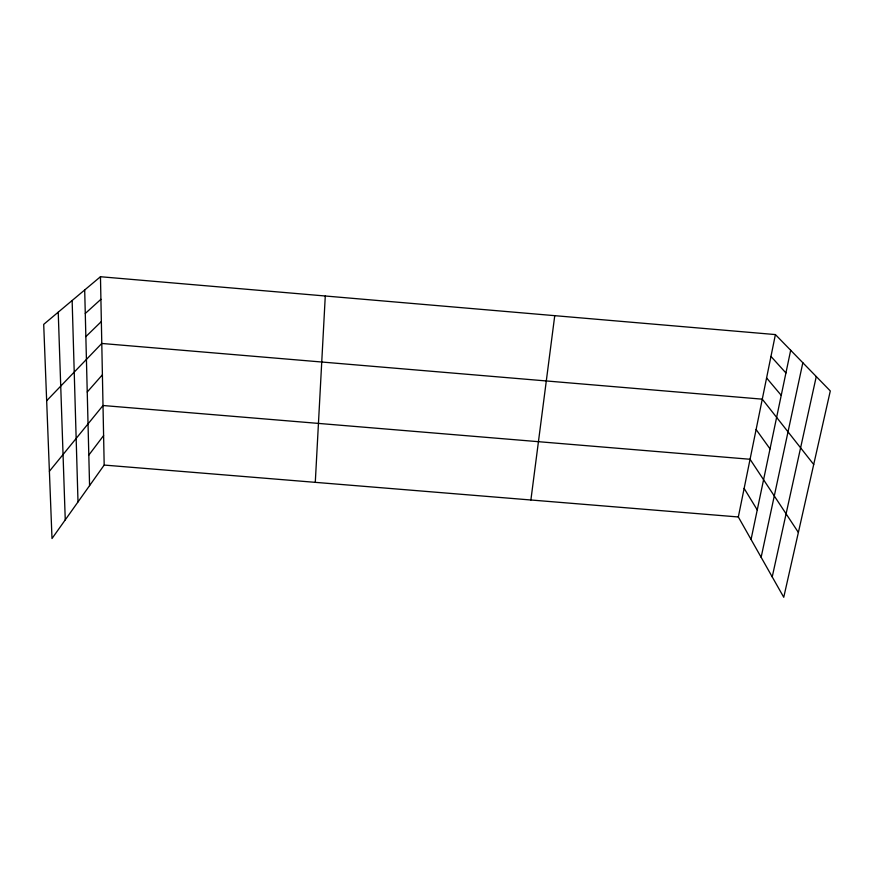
<?xml version="1.0" encoding="UTF-8"?>
<svg xmlns="http://www.w3.org/2000/svg" width="874" height="874" viewBox="0 0 874 874"><rect width="100%" height="100%" fill="white"/><g stroke="black" fill="none" stroke-linecap="round" stroke-linejoin="round"><path stroke-width="1.31" d="M315.285 482.35L325.281 296.002M530.889 499.994L554.75 315.667M775.402 334.578L830.3 390.951L783.749 597.27L738.333 516.971L775.402 334.578L100.466 276.73L43.7 324.374L52.003 538.537L104.181 465.066L100.466 276.73M751.061 539.476L790.675 350.266M761.134 557.295L802.835 362.743M772.223 576.895L816.272 376.541M88.82 455.081L103.602 435.591M49.392 471.283L103.012 405.514L750.056 459.265L798.377 532.43M87.247 392L102.4 374.804M46.661 400.751L101.777 343.46L762.281 399.167L813.705 464.476M85.86 336.621L101.351 321.534M85.281 313.471L100.914 299.301M104.181 465.066L738.333 516.971M770.966 356.417L785.923 372.979M766.585 377.95L781.236 395.343M756.108 429.527L770.027 448.886M744.135 488.413L757.245 509.913M58.23 312.182L65.255 519.866M72.138 300.514L78.005 501.916M84.691 289.971L89.574 485.627"/></g></svg>
